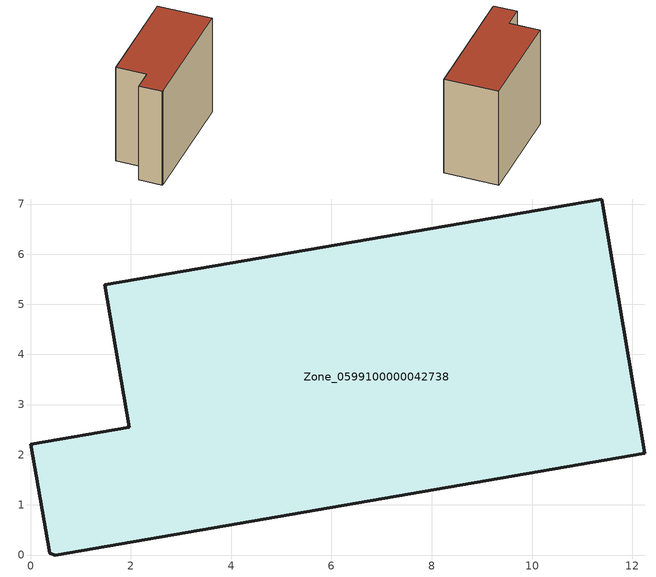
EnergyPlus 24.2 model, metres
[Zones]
Zone_0599100000042738
 floor ground (C_G): 0.49,0 0.38,0.03 0,2.21 1.97,2.55 1.48,5.39 11.39,7.1 12.25,2.03 z0
 wall outside (C_F): 1.97,2.55 0,2.21 0.38,0.03 0.49,0 12.25,2.03 11.39,7.1 1.48,5.39 1.97,2.55 z0:9.9
 roof outside (C_R): 0.49,0 12.25,2.03 11.39,7.1 1.48,5.39 1.97,2.55 0,2.21 0.38,0.03 z9.9
[BUILDING]
Pand.0599100000042738: North Axis=0; Terrain=City; Loads Convergence Tolerance Value=0.04; Temperature Convergence Tolerance Value=0.4; Solar Distribution=FullExterior; Maximum Number of Warmup Days=25; Minimum Number of Warmup Days=1
[Site:Location]
Rotterdam.The.Hague.AP_ZH_NLD Design_Conditions: Latitude=51.96; Longitude=4.45; Time Zone=1; Elevation=-4.5
[SITE:GROUNDTEMPERATURE:BUILDINGSURFACE]
18, 18, 18, 18, 18, 18, 18, 18, 18, 18, 18, 18
[MATERIAL] Thermal Absorptance=0.9; Solar Absorptance=0.7; Visible Absorptance=0.7
Name | Roughness | Thickness | Conductivity | Density | Specific Heat
G.TI.1946 | MediumSmooth | 0.15 | 1 | 540 | 1210
F.TI.1946 | Rough | 0.3 | 0.857143 | 1920 | 840
R.TI.1946 | MediumRough | 0.2 | 0.1 | 1500 | 1000
[CONSTRUCTION]
C_G: G.TI.1946
C_F: F.TI.1946
C_R: R.TI.1946
[ZONE]
Zone_0599100000042738: Type=1; Multiplier=1; Ceiling Height=Autocalculate; Volume=Autocalculate; Floor Area=autocalculate; Part of Total Floor Area=Yes
[ZONEINFILTRATION:DESIGNFLOWRATE]
Infil_Zone_0599100000042738: Zone or ZoneList or Space or SpaceList=Zone_0599100000042738; Schedule=AlwaysOn; Design Flow Rate Calculation Method=Flow/Area; Flow Rate per Floor Area=0.003; Constant Term Coefficient=1; Temperature Term Coefficient=0; Velocity Term Coefficient=0; Velocity Squared Term Coefficient=0
[HVACTEMPLATE:ZONE:IDEALLOADSAIRSYSTEM]
Zone_0599100000042738: Maximum Heating Supply Air Temperature=50; Minimum Cooling Supply Air Temperature=13; Maximum Heating Supply Air Humidity Ratio=0.0156; Minimum Cooling Supply Air Humidity Ratio=0.0077; Heating Limit=NoLimit; Cooling Limit=NoLimit; Dehumidification Control Type=ConstantSensibleHeatRatio; Cooling Sensible Heat Ratio=0.7; Dehumidification Setpoint=60; Humidification Control Type=None; Humidification Setpoint=30; Outdoor Air Method=None; Outdoor Air Flow Rate per Person=0.00944; Outdoor Air Flow Rate per Zone Floor Area=0; Outdoor Air Flow Rate per Zone=0; Demand Controlled Ventilation Type=None; Outdoor Air Economizer Type=NoEconomizer; Heat Recovery Type=None; Sensible Heat Recovery Effectiveness=0.7; Latent Heat Recovery Effectiveness=0.65
[ZONECONTROL:THERMOSTAT]
ThermostatControl_Zone_0599100000042738: Zone or ZoneList=Zone_0599100000042738; Control Type Schedule=DualSetpointControlType; Control 1=Thermostat_Zone_0599100000042738; Temperature Difference Between Cutout And Setpoint=0
[THERMOSTATSETPOINT:DUALSETPOINT]
Thermostat_Zone_0599100000042738: Heating Setpoint Temperature Schedule=HeatingSetpoint_Zone_0599100000042738; Cooling Setpoint Temperature Schedule=CoolingSetpoint_Zone_0599100000042738
[SCHEDULE:COMPACT]
HeatingSetpoint_Zone_0599100000042738: Through: 12/31, For: AllDays, Until: 24:00, 21
CoolingSetpoint_Zone_0599100000042738: Through: 12/31, For: AllDays, Until: 24:00, 24
DualSetpointControlType: Through: 12/31, For: AllDays, Until: 24:00, 4
AlwaysOn: Through: 12/31, For: AllDays, Until: 24:00, 1
